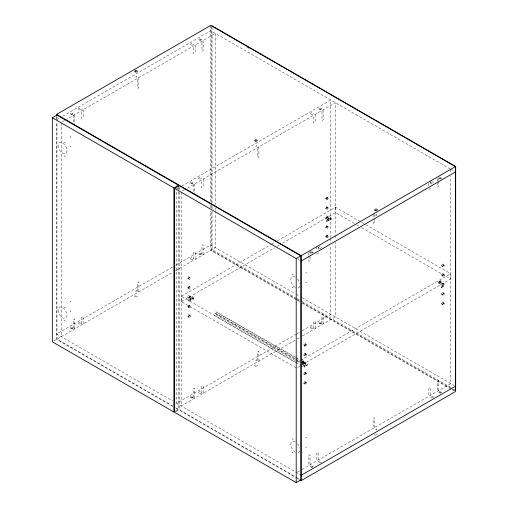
<?xml version="1.0" encoding="UTF-8"?>
<svg xmlns="http://www.w3.org/2000/svg" width="508" height="508" viewBox="0 0 508 508"><rect width="100%" height="100%" fill="white"/><g stroke="black" fill="none" stroke-linecap="round" stroke-linejoin="round"><path stroke-width="0.38" stroke-dasharray="2.54 1.91" d="M328.174 198.558C327.927 195.148 324.555 201.168 327.558 199.631M328.174 208.058C327.978 204.667 324.523 210.649 327.558 209.125M328.174 227.044C327.978 223.66 324.523 229.641 327.558 228.117M328.174 236.544C327.978 233.153 324.523 239.135 327.558 237.611M441.554 265.474C443.046 269.754 444.684 260.452 441.56 265.449M190.348 316.363C190.094 311.353 186.417 320.656 190.348 316.351M303.905 344.691C307.797 340.36 304.19 349.701 303.911 344.678M441.649 293.656C445.484 289.312 442.011 298.666 441.655 293.643M328.181 198.533L327.539 199.65M328.181 208.026L327.539 209.144M328.181 227.019L327.539 228.136M328.181 236.518L327.539 237.63M304.228 363.874L305.587 362.934L302.247 361.004M443.332 283.407L443.363 286.95L441.82 287.858L441.179 287.484L441.166 286.156A1.816 1.041 59.5 0 0 439.871 283.94L438.455 283.121L438.448 282.385L439.991 281.476L443.332 283.407L441.916 284.366M304.457 353.377C301.676 358.692 308.928 352.412 304.438 353.397M304.457 372.37C301.644 377.635 308.959 371.469 304.438 372.389M304.457 381.864C301.644 387.128 308.959 380.962 304.438 381.889M189.332 301.136L188.69 300.768L188.659 297.224L190.202 296.316L193.542 298.247L193.548 298.983L192.005 299.891L190.589 299.072A1.816 1.041 59.5 0 0 189.319 299.809L189.332 301.136L190.875 300.228L190.862 298.901A1.816 1.041 59.5 0 1 192.132 298.164L193.548 298.983M327.076 221.615L326.434 221.24L326.403 217.697L327.946 216.789L331.286 218.719L331.292 219.456L329.749 220.364L328.333 219.551A1.816 1.041 59.5 0 0 327.063 220.281L327.076 221.615L328.619 220.707L328.606 219.373A1.816 1.041 59.5 0 1 329.876 218.643L331.292 219.456M189.687 298.983L191.23 298.075M188.69 300.768L190.233 299.86L190.202 296.316M192.005 299.891L191.999 299.155L193.542 298.247M327.431 219.456L328.974 218.548M326.434 221.24L327.971 220.332L327.946 216.789M329.749 220.364L329.743 219.627L331.286 218.719M438.455 283.121L439.998 282.213L439.991 281.476M302.165 360.985L305.587 362.934L305.619 366.471L304.076 367.379L304.305 363.684L302.895 362.274M441.82 287.858L442.049 284.163M441.179 287.484L442.722 286.576L442.709 285.248A1.816 1.041 59.5 0 0 441.414 283.032L439.998 282.213M56.572 119.761L59.315 118.18M62.738 116.199L210.763 30.74L449.91 168.815M64.624 120.453L61.195 122.434L61.195 336.677M65.31 120.059L215.386 33.414L215.386 204.807M176.581 189.052L179.324 187.465M182.067 185.884L330.772 100.032L330.772 237.306M184.639 189.744L181.21 191.719L181.21 405.968L296.335 339.496M187.376 188.163L335.401 102.699L335.401 234.423M172.383 267.144L56.572 334.01L172.714 401.06M175.812 265.163L210.763 244.989L295.288 293.789M53.651 341.033L172.898 272.186M175.641 270.605L215.386 247.656L215.386 211.95M299.891 366.084L296.469 368.059L181.337 301.593L181.337 296.253L271.113 244.424M271.799 244.024L276.593 241.256M277.279 240.862L335.528 207.232L360.883 221.869M181.337 301.593L274.536 247.783M277.279 246.202L279.337 245.015M282.759 243.04L335.528 212.573L356.089 224.441M316.643 254.184L318.694 252.997M428.682 189.497L430.74 188.309M296.507 334.061L176.581 403.295L176.581 189.846M297.193 333.661L301.308 331.292M301.993 330.892L330.772 314.274L330.772 246.037M297.021 339.103L299.764 337.522M302.508 335.94L335.401 316.948L335.401 242.354M175.87 410.832L178.511 409.308L178.511 187.643M175.978 411.658L179.28 409.753L295.339 476.758M299.891 360.744L296.469 362.718L181.337 296.253M300.577 360.343L450.66 273.698L450.66 279.038L300.577 365.69M297.282 472.192L301.39 469.817M302.076 469.417L450.786 383.565L450.786 176.46M302.228 359.747L303.098 360.21L303.155 361.893A0.908 0.527 -0.5 0 1 302.247 362.433M306.172 365.652L307.099 365.265L307.086 364.096A0.908 0.527 -60 0 0 305.981 364.884A0.908 0.527 -60 0 0 306.642 365.531A0.908 0.527 -60 0 0 307.086 364.096M305.587 362.934L302.247 361.372A0.908 0.527 -0.5 0 1 303.155 361.893L305.219 363.017M295.319 357.086L215.906 311.887L295.402 357.784M296.005 357.473L299.428 359.423M295.148 358.775L214.363 312.795L295.231 359.486M295.834 359.162L299.942 361.499M300.622 361.893L304.044 363.836L301.358 361.994M302.101 362.42L304.305 363.684M450.602 169.208L455.409 171.99M326.473 197.244A0.908 0.527 -60 0 1 326.187 198.647A0.908 0.527 -60 0 1 325.399 198.196A0.908 0.527 -60 0 1 326.473 197.244L327.628 197.91A0.908 0.527 -60 0 1 327.343 199.314A0.908 0.527 -60 0 1 326.555 198.863A0.908 0.527 -60 0 1 327.628 197.91M443.014 264.528A0.908 0.527 -60 0 1 442.728 265.932A0.908 0.527 -60 0 1 441.941 265.481A0.908 0.527 -60 0 1 443.014 264.528L444.17 265.195A0.908 0.527 -60 0 1 443.884 266.598A0.908 0.527 -60 0 1 443.097 266.148A0.908 0.527 -60 0 1 444.17 265.195M325.565 198.812L326.72 199.485M442.106 266.097L443.262 266.77M361.569 222.263L364.998 224.244M365.684 224.638L450.66 273.698M326.473 206.737A0.908 0.527 -60 0 1 326.187 208.147A0.908 0.527 -60 0 1 325.399 207.689A0.908 0.527 -60 0 1 326.473 206.737L327.628 207.404A0.908 0.527 -60 0 1 327.343 208.813A0.908 0.527 -60 0 1 326.555 208.356A0.908 0.527 -60 0 1 327.628 207.404M443.02 274.022A0.908 0.527 -60 0 1 442.728 275.425A0.908 0.527 -60 0 1 441.947 274.974A0.908 0.527 -60 0 1 443.02 274.022L444.176 274.688A0.908 0.527 -60 0 1 443.89 276.098A0.908 0.527 -60 0 1 443.103 275.641A0.908 0.527 -60 0 1 444.176 274.688M356.775 224.834L358.826 226.022M361.569 227.609L450.66 279.038M325.565 208.312L326.72 208.979M442.112 275.596L443.268 276.263M326.403 217.697L329.743 219.627M438.448 282.385L441.789 284.315M326.777 218.497C322.859 218.161 325.425 213.665 327.685 216.941A0.908 0.527 -60 0 1 327.336 218.313A0.908 0.527 -60 0 1 326.555 217.843A0.908 0.527 -60 0 1 327.635 216.903M442.17 285.115C444.456 288.322 446.773 283.667 442.963 283.489A0.908 0.527 -60 0 0 441.947 284.461A0.908 0.527 -60 0 0 442.722 284.931A0.908 0.527 -60 0 0 443.027 283.521L443.071 283.559M327.971 220.332L328.619 220.707M442.722 286.576L443.363 286.95M326.473 225.73A0.908 0.527 -60 0 1 326.187 227.133A0.908 0.527 -60 0 1 325.399 226.682A0.908 0.527 -60 0 1 326.473 225.73L327.628 226.397A0.908 0.527 -60 0 1 327.343 227.806A0.908 0.527 -60 0 1 326.555 227.349A0.908 0.527 -60 0 1 327.628 226.397M443.02 293.014A0.908 0.527 -60 0 1 442.728 294.418A0.908 0.527 -60 0 1 441.947 293.967A0.908 0.527 -60 0 1 443.02 293.014L444.176 293.681A0.908 0.527 -60 0 1 443.89 295.084A0.908 0.527 -60 0 1 443.103 294.634A0.908 0.527 -60 0 1 444.176 293.681M325.565 227.305L326.72 227.971M442.112 294.583L443.268 295.25M326.473 235.223A0.908 0.527 -60 0 1 326.187 236.633A0.908 0.527 -60 0 1 325.399 236.176A0.908 0.527 -60 0 1 326.473 235.223L327.628 235.89A0.908 0.527 -60 0 1 327.343 237.299A0.908 0.527 -60 0 1 326.555 236.842A0.908 0.527 -60 0 1 327.628 235.89M443.02 302.508A0.908 0.527 -60 0 1 442.728 303.917A0.908 0.527 -60 0 1 441.947 303.46A0.908 0.527 -60 0 1 443.02 302.508L444.176 303.174A0.908 0.527 -60 0 1 443.89 304.584A0.908 0.527 -60 0 1 443.103 304.127A0.908 0.527 -60 0 1 444.176 303.174M325.565 236.798L326.72 237.465M442.112 304.082L443.268 304.749M297.783 259.023L299.898 260.248M295.98 294.189L299.415 296.17M302.165 297.758L454.089 385.47M296.456 298.323L212.046 249.587L212.046 205.95M297.142 298.717L301.263 301.092M301.949 301.492L450.863 387.464M453.612 389.052L455.67 390.239M296.374 299.161L211.277 250.031L211.277 211.157M297.059 299.561L299.803 301.142M302.546 302.73L451.466 388.703M452.152 389.103L454.895 390.684M296.666 299.923L210.763 250.33L210.763 210.864M297.351 300.323L299.415 301.511M302.165 303.098L451.288 389.198M451.974 389.592L455.409 391.579M188.728 276.765A0.908 0.527 -60 0 1 188.443 278.174A0.908 0.527 -60 0 1 187.655 277.717A0.908 0.527 -60 0 1 188.728 276.765L189.884 277.431A0.908 0.527 -60 0 1 189.598 278.841A0.908 0.527 -60 0 1 188.811 278.384A0.908 0.527 -60 0 1 189.884 277.431M305.276 344.049A0.908 0.527 -60 0 1 304.99 345.459A0.908 0.527 -60 0 1 304.203 345.002A0.908 0.527 -60 0 1 305.276 344.049L306.432 344.716A0.908 0.527 -60 0 1 306.146 346.126A0.908 0.527 -60 0 1 305.359 345.669A0.908 0.527 -60 0 1 306.432 344.716M187.82 278.34L188.976 279.006M304.368 345.624L305.524 346.291M188.728 286.264A0.908 0.527 -60 0 1 188.443 287.668A0.908 0.527 -60 0 1 187.655 287.217A0.908 0.527 -60 0 1 188.728 286.264L189.884 286.931A0.908 0.527 -60 0 1 189.598 288.334A0.908 0.527 -60 0 1 188.811 287.884A0.908 0.527 -60 0 1 189.884 286.931M305.276 353.543A0.908 0.527 -60 0 1 304.99 354.952A0.908 0.527 -60 0 1 304.203 354.501A0.908 0.527 -60 0 1 305.276 353.543L306.432 354.216A0.908 0.527 -60 0 1 306.146 355.619A0.908 0.527 -60 0 1 305.359 355.168A0.908 0.527 -60 0 1 306.432 354.216M187.82 287.833L188.976 288.506M304.368 355.117L305.524 355.784M296.088 358.178L299.51 360.159M302.254 361.74L303.67 362.56A1.816 1.041 59.5 0 1 304.965 364.776L304.978 366.103L303.435 367.011L303.422 365.684A1.816 1.041 59.5 0 0 302.292 363.576M188.659 297.224L191.999 299.155M302.044 362.68L304.044 363.836M189.033 298.025C185.134 297.771 187.655 293.141 189.941 296.469M295.916 359.88L300.025 362.255M190.233 299.86L190.875 300.228M215.932 314.687L295.389 360.566M296.037 360.94L299.498 362.941M302.197 364.496L305.619 366.471M214.389 315.595L295.218 362.267M295.859 362.636L300.012 365.036M300.653 365.404L304.076 367.379M188.728 305.251A0.908 0.527 -60 0 1 188.443 306.661A0.908 0.527 -60 0 1 187.655 306.21A0.908 0.527 -60 0 1 188.728 305.251L189.884 305.924A0.908 0.527 -60 0 1 189.598 307.327A0.908 0.527 -60 0 1 188.811 306.876A0.908 0.527 -60 0 1 189.884 305.924M305.276 372.535A0.908 0.527 -60 0 1 304.99 373.945A0.908 0.527 -60 0 1 304.203 373.488A0.908 0.527 -60 0 1 305.276 372.535L306.432 373.202A0.908 0.527 -60 0 1 306.146 374.612A0.908 0.527 -60 0 1 305.359 374.155A0.908 0.527 -60 0 1 306.432 373.202M187.82 306.826L188.976 307.492M304.368 374.11L305.524 374.777M188.728 314.75A0.908 0.527 -60 0 1 188.443 316.154A0.908 0.527 -60 0 1 187.655 315.703A0.908 0.527 -60 0 1 188.728 314.75L189.884 315.417A0.908 0.527 -60 0 1 189.598 316.827A0.908 0.527 -60 0 1 188.811 316.37A0.908 0.527 -60 0 1 189.884 315.417M305.276 382.035A0.908 0.527 -60 0 1 304.99 383.438A0.908 0.527 -60 0 1 304.203 382.988A0.908 0.527 -60 0 1 305.276 382.035L306.432 382.702A0.908 0.527 -60 0 1 306.146 384.105A0.908 0.527 -60 0 1 305.359 383.654A0.908 0.527 -60 0 1 306.432 382.702M187.82 316.325L188.976 316.992M304.368 383.603L305.524 384.277M176.149 403.047L295.034 471.684M295.726 472.084L301.219 475.253M173.018 406.133L56.96 339.128L56.96 122.212M175.762 407.721L178.511 409.308M296.031 477.152L298.774 478.739M172.714 406.4L56.572 339.35L56.572 122.142M176.149 408.388L296.412 477.818M297.097 478.219L299.161 479.406M305.333 363.087L303.155 361.893M440.9 282.372A0.908 0.527 -0.5 0 0 439.534 281.921A0.908 0.527 -0.5 0 0 439.541 282.835A0.908 0.527 -0.5 0 0 440.9 282.372C442.297 279.61 437.642 279.648 439.083 282.385M330.651 218.726A0.908 0.527 -0.5 0 0 329.292 218.269A0.908 0.527 -0.5 0 0 329.286 219.189A0.908 0.527 -0.5 0 0 330.651 218.726C332.048 215.97 327.393 215.989 328.835 218.732M192.907 298.247A0.908 0.527 -0.5 0 0 191.548 297.796A0.908 0.527 -0.5 0 0 191.541 298.717A0.908 0.527 -0.5 0 0 192.907 298.247C194.304 295.51 189.655 295.535 191.091 298.26M450.786 169.316L450.786 173.285M438.512 177.952L438.512 180.283M438.512 181.058L438.512 186.493L437.356 187.16L437.356 183.28M438.512 390.646L438.512 380.562L437.356 381.229L437.356 391.319M437.356 178.619L437.356 182.499M430.74 180.892L430.74 184.601M430.74 395.135L430.74 387.718L428.682 388.906L428.682 396.323M428.682 183.559L428.682 185.788M374.269 214.268L374.269 219.704M374.269 220.478L374.269 223.584L373.113 224.25L373.113 219.596M374.269 427.742L374.269 417.652L373.113 418.319L373.113 428.409M373.113 214.16L373.113 218.821M335.528 207.232L335.528 212.573M335.401 235.217L335.401 239.185M330.772 238.1L330.772 242.862M323.126 109.785L323.126 119.875L321.97 120.542L321.97 110.452M323.126 324.034L323.126 313.944L321.97 314.611L321.97 324.701M318.694 247.059L318.694 249.288M318.694 459.823L318.694 452.406L316.643 453.593L316.643 461.01M316.643 246.767L316.643 250.476M315.354 114.275L315.354 121.691L313.296 122.879L313.296 115.462M315.354 328.517L315.354 321.1L313.296 322.288L313.296 329.705M310.02 251.365L310.02 256.019M310.02 256.794L310.02 260.674L308.864 261.341L308.864 255.911M310.02 464.833L310.02 454.743L308.864 455.409L308.864 465.499M308.864 252.806L308.864 255.137M258.883 146.876L258.883 156.966L257.727 157.632L257.727 147.542M258.883 361.125L258.883 351.034L257.727 351.701L257.727 361.791M215.386 207.982L215.386 211.157M212.046 27.432L212.046 202.775M211.277 26.289L211.277 202.425M211.277 205.6L211.277 207.982M210.763 25.4L210.763 202.14M210.763 205.315L210.763 207.696M203.308 178.962L203.308 186.379L201.257 187.566L201.257 180.149M203.308 393.211L203.308 385.788L201.257 386.975L201.257 394.392M203.117 40.494L203.117 50.584L201.962 51.251L201.962 41.167M203.117 254.743L203.117 244.653L201.962 245.32L201.962 255.41M195.345 44.983L195.345 52.4L193.288 53.588L193.288 46.171M195.345 259.232L195.345 251.816L193.288 253.003L193.288 260.42M194.634 183.966L194.634 194.056M194.634 398.215L194.634 388.125L193.478 388.791L193.478 398.882M193.478 184.639L193.478 192.399M179.28 187.293L179.28 191.256M179.28 192.043L179.28 409.753M138.868 77.591L138.868 87.681L137.712 88.348L137.712 78.257M138.868 291.833L138.868 281.743L137.712 282.416L137.712 292.5M83.299 109.671L83.299 117.094L81.242 118.281L81.242 110.858M83.299 323.92L83.299 316.503L81.242 317.69L81.242 325.107M74.625 114.681L74.625 124.771M74.625 328.93L74.625 318.84L73.469 319.507L73.469 329.597M73.469 115.348L73.469 122.333M56.96 116.675L56.96 119.05M56.572 116.713L56.572 118.999M431.298 182.093A1.454 0.838 0 0 1 433.476 182.747A1.454 0.838 0 0 1 431.527 183.61A1.454 0.838 0 0 1 431 182.226M433.051 397.656A1.454 0.838 0 0 1 430.657 397.351A1.454 0.838 0 0 1 432.149 396.227A1.454 0.838 0 0 1 433.286 397.485M375.368 434.118A1.27 0.737 0 0 1 377.254 434.626A1.27 0.737 0 0 1 375.78 435.477A1.27 0.737 0 0 1 374.904 434.384M299.656 450.92A6.363 3.67 60 0 1 296.475 452.755M295.313 452.26A6.363 3.67 60 0 1 290.811 444.468A6.363 3.67 60 0 1 295.313 441.871M297.561 443.865A6.363 3.67 60 0 1 299.656 448.227M299.656 286.226A6.363 3.67 60 0 1 296.475 288.061M295.313 287.566A6.363 3.67 60 0 1 290.811 279.775A6.363 3.67 60 0 1 295.313 277.184M297.561 279.178A6.363 3.67 60 0 1 299.656 283.54M70.46 137.039C70.872 137.928 71.126 135.833 70.46 137.039M70.46 146.533C70.86 147.422 71.12 145.352 70.46 146.533M70.46 301.733C70.86 302.616 71.145 300.533 70.46 301.733M70.46 311.226C70.866 312.109 71.12 310.051 70.46 311.226M188.5 278.473C190.03 282.619 191.694 273.304 188.5 278.473M188.5 287.966C190.024 292.119 191.738 282.785 188.5 287.966M188.5 306.959C190.03 311.106 191.694 301.79 188.5 306.959M305.854 272.942C306.267 273.831 306.508 271.761 305.854 272.942M305.854 282.442C306.241 283.337 306.559 281.235 305.854 282.442M305.854 437.636C306.267 438.518 306.508 436.448 305.854 437.636M305.854 447.129C306.241 448.031 306.546 445.916 305.854 447.129M441.56 274.968C443.04 279.248 444.697 269.964 441.566 274.942M441.56 303.454C443.04 307.734 444.697 298.45 441.566 303.428M64.675 142.462L65.107 143.002L64.675 142.462M64.675 155.816L65.107 156.356L64.675 155.816M64.675 307.156L65.107 307.689L64.675 307.156M64.675 320.51L65.107 321.043L64.675 320.51M292.621 274.066L293.053 274.606L292.621 274.066M292.621 287.42L293.053 287.953L292.621 287.42M292.621 438.76L293.053 439.293L292.621 438.76M292.621 452.114L293.053 452.647L292.621 452.114M304.978 364.458A0.908 0.527 -60 0 0 305.283 363.042A0.908 0.527 -60 0 0 304.203 363.982A0.908 0.527 -60 0 0 304.978 364.458M189.592 297.84A0.908 0.527 -60 0 0 189.89 296.431A0.908 0.527 -60 0 0 188.817 297.37A0.908 0.527 -60 0 0 189.592 297.84M375.596 215.57A0.819 0.47 0 0 0 376.822 215.163A0.819 0.47 0 0 0 375.596 214.757A0.819 0.47 0 0 0 375.596 215.57M375.596 429.819A0.819 0.47 0 0 0 376.822 429.412A0.819 0.47 0 0 0 375.596 429A0.819 0.47 0 0 0 375.596 429.819M439.839 178.479A0.819 0.47 0 0 0 441.065 178.073A0.819 0.47 0 0 0 439.839 177.66A0.819 0.47 0 0 0 439.839 178.479M311.347 252.666A0.819 0.47 0 0 0 312.572 252.254A0.819 0.47 0 0 0 311.347 251.847A0.819 0.47 0 0 0 311.347 252.666M319.253 248.234A1.454 0.838 0 0 0 321.437 247.51A1.454 0.838 0 0 0 319.253 246.78A1.454 0.838 0 0 0 319.253 248.234M439.839 392.728A0.819 0.47 0 0 0 441.065 392.316A0.819 0.47 0 0 0 439.839 391.909A0.819 0.47 0 0 0 439.839 392.728M311.347 466.909A0.819 0.47 0 0 0 312.572 466.503A0.819 0.47 0 0 0 311.347 466.09A0.819 0.47 0 0 0 311.347 466.909M319.253 462.483A1.454 0.838 0 0 0 321.437 461.753A1.454 0.838 0 0 0 319.253 461.029A1.454 0.838 0 0 0 319.253 462.483M57.988 145.358A6.363 3.67 60 0 0 64.732 153.746A6.363 3.67 60 0 0 64.732 144.755A6.363 3.67 60 0 0 57.988 145.358M57.988 310.045A6.363 3.67 60 0 0 64.732 318.44A6.363 3.67 60 0 0 64.732 309.442A6.363 3.67 60 0 0 57.988 310.045M255.581 146.285A0.819 0.47 0 0 0 256.807 145.872A0.819 0.47 0 0 0 255.581 145.466A0.819 0.47 0 0 0 255.581 146.285M255.581 360.534A0.819 0.47 0 0 0 256.807 360.121A0.819 0.47 0 0 0 255.581 359.715A0.819 0.47 0 0 0 255.581 360.534M319.83 109.195A0.819 0.47 0 0 0 321.056 108.782A0.819 0.47 0 0 0 319.83 108.375A0.819 0.47 0 0 0 319.83 109.195M311.29 114.256A1.454 0.838 0 0 0 313.468 113.532A1.454 0.838 0 0 0 311.29 112.801A1.454 0.838 0 0 0 311.29 114.256M191.338 183.375A0.819 0.47 0 0 0 192.564 182.969A0.819 0.47 0 0 0 191.338 182.556A0.819 0.47 0 0 0 191.338 183.375M199.244 178.949A1.454 0.838 0 0 0 201.422 178.219A1.454 0.838 0 0 0 199.244 177.495A1.454 0.838 0 0 0 199.244 178.949M319.83 323.437A0.819 0.47 0 0 0 321.056 323.031A0.819 0.47 0 0 0 319.83 322.618A0.819 0.47 0 0 0 319.83 323.437M310.985 328.371A1.454 0.838 0 0 0 313.417 327.997A1.454 0.838 0 0 0 311.639 326.968A1.454 0.838 0 0 0 310.985 328.371M191.167 397.548A0.819 0.47 0 0 0 192.538 397.339A0.819 0.47 0 0 0 191.535 396.761A0.819 0.47 0 0 0 191.167 397.548M198.939 393.059A1.454 0.838 0 0 0 201.371 392.684A1.454 0.838 0 0 0 199.593 391.655A1.454 0.838 0 0 0 198.939 393.059M319.602 109.417A1.27 0.737 0 0 0 321.507 108.782A1.27 0.737 0 0 0 319.602 108.147A1.27 0.737 0 0 0 319.602 109.417M191.11 183.604A1.27 0.737 0 0 0 193.015 182.969A1.27 0.737 0 0 0 191.11 182.334A1.27 0.737 0 0 0 191.11 183.604M439.611 178.708A1.27 0.737 0 0 0 441.522 178.073A1.27 0.737 0 0 0 439.611 177.438A1.27 0.737 0 0 0 439.611 178.708M311.118 252.889A1.27 0.737 0 0 0 313.03 252.254A1.27 0.737 0 0 0 311.118 251.619A1.27 0.737 0 0 0 311.118 252.889M199.593 40.132A1.27 0.737 0 0 0 201.498 39.497A1.27 0.737 0 0 0 199.593 38.862A1.27 0.737 0 0 0 199.593 40.132M191.275 44.971A1.454 0.838 0 0 0 193.459 44.24A1.454 0.838 0 0 0 191.275 43.517A1.454 0.838 0 0 0 191.275 44.971M71.101 114.313A1.27 0.737 0 0 0 73.006 113.678A1.27 0.737 0 0 0 71.101 113.043A1.27 0.737 0 0 0 71.101 114.313M79.229 109.658A1.454 0.838 0 0 0 81.413 108.934A1.454 0.838 0 0 0 79.229 108.204A1.454 0.838 0 0 0 79.229 109.658M135.572 76.994A0.819 0.47 0 0 0 136.798 76.587A0.819 0.47 0 0 0 135.572 76.181A0.819 0.47 0 0 0 135.572 76.994M135.572 291.243A0.819 0.47 0 0 0 136.798 290.836A0.819 0.47 0 0 0 135.572 290.424A0.819 0.47 0 0 0 135.572 291.243M199.815 39.903A0.819 0.47 0 0 0 201.041 39.497A0.819 0.47 0 0 0 199.815 39.084A0.819 0.47 0 0 0 199.815 39.903M71.323 114.09A0.819 0.47 0 0 0 72.555 113.678A0.819 0.47 0 0 0 71.323 113.271A0.819 0.47 0 0 0 71.323 114.09M199.815 254.152A0.819 0.47 0 0 0 201.041 253.74A0.819 0.47 0 0 0 199.815 253.333A0.819 0.47 0 0 0 199.815 254.152M191.275 259.22A1.454 0.838 0 0 0 193.459 258.489A1.454 0.838 0 0 0 191.275 257.766A1.454 0.838 0 0 0 191.275 259.22M71.323 328.333A0.819 0.47 0 0 0 72.555 327.927A0.819 0.47 0 0 0 71.323 327.52A0.819 0.47 0 0 0 71.323 328.333M78.93 323.774A1.454 0.838 0 0 0 81.363 323.393A1.454 0.838 0 0 0 79.585 322.37A1.454 0.838 0 0 0 78.93 323.774M255.353 366.097A1.27 0.737 0 0 0 257.264 365.462A1.27 0.737 0 0 0 255.353 364.827A1.27 0.737 0 0 0 255.353 366.097M319.602 323.666A1.27 0.737 0 0 0 321.507 323.031A1.27 0.737 0 0 0 319.602 322.396A1.27 0.737 0 0 0 319.602 323.666M191.11 397.853A1.27 0.737 0 0 0 193.015 397.212A1.27 0.737 0 0 0 191.11 396.577A1.27 0.737 0 0 0 191.11 397.853M439.35 392.836A1.27 0.737 0 0 0 441.477 392.506A1.27 0.737 0 0 0 439.922 391.611A1.27 0.737 0 0 0 439.35 392.836M311.118 467.138A1.27 0.737 0 0 0 313.03 466.503A1.27 0.737 0 0 0 311.118 465.868A1.27 0.737 0 0 0 311.118 467.138M135.344 296.812A1.27 0.737 0 0 0 137.255 296.177A1.27 0.737 0 0 0 135.344 295.542A1.27 0.737 0 0 0 135.344 296.812M199.593 254.381A1.27 0.737 0 0 0 201.498 253.74A1.27 0.737 0 0 0 199.593 253.105A1.27 0.737 0 0 0 199.593 254.381M71.101 328.562A1.27 0.737 0 0 0 73.006 327.927A1.27 0.737 0 0 0 71.101 327.292A1.27 0.737 0 0 0 71.101 328.562"/><path stroke-width="0.76" d="M56.572 115.945L56.572 114.421L210.763 25.4L455.409 166.649L455.409 391.579L301.219 480.6L299.847 479.806M175.209 411.213L173.888 411.975L52.33 341.801L52.33 117.761L56.96 115.087L178.511 185.268L178.511 186.849M52.33 117.761L173.888 187.935L178.511 185.268M174.657 188.385L179.28 185.712L300.838 255.892L300.838 479.927L296.208 482.6L174.657 412.42L174.657 188.385L296.208 258.559L300.838 255.892M56.572 114.421L301.219 255.67L455.67 166.497L455.67 390.239L454.895 390.684M301.219 261.01L455.409 171.99M301.219 475.253L455.409 386.232M212.046 25.845L455.67 166.497M247.65 47.288L249.022 48.082M301.219 255.67L301.219 480.6M296.208 258.559L296.208 482.6M173.888 187.935L173.888 411.975M255.092 141.053A1.27 0.737 0 0 0 257.219 140.722A1.27 0.737 0 0 0 255.664 139.827A1.27 0.737 0 0 0 255.092 141.053M375.101 210.344A1.27 0.737 0 0 0 377.234 210.014A1.27 0.737 0 0 0 375.672 209.112A1.27 0.737 0 0 0 375.101 210.344M135.344 71.882A1.27 0.737 0 0 0 137.255 71.247A1.27 0.737 0 0 0 135.344 70.612A1.27 0.737 0 0 0 135.344 71.882"/></g></svg>
